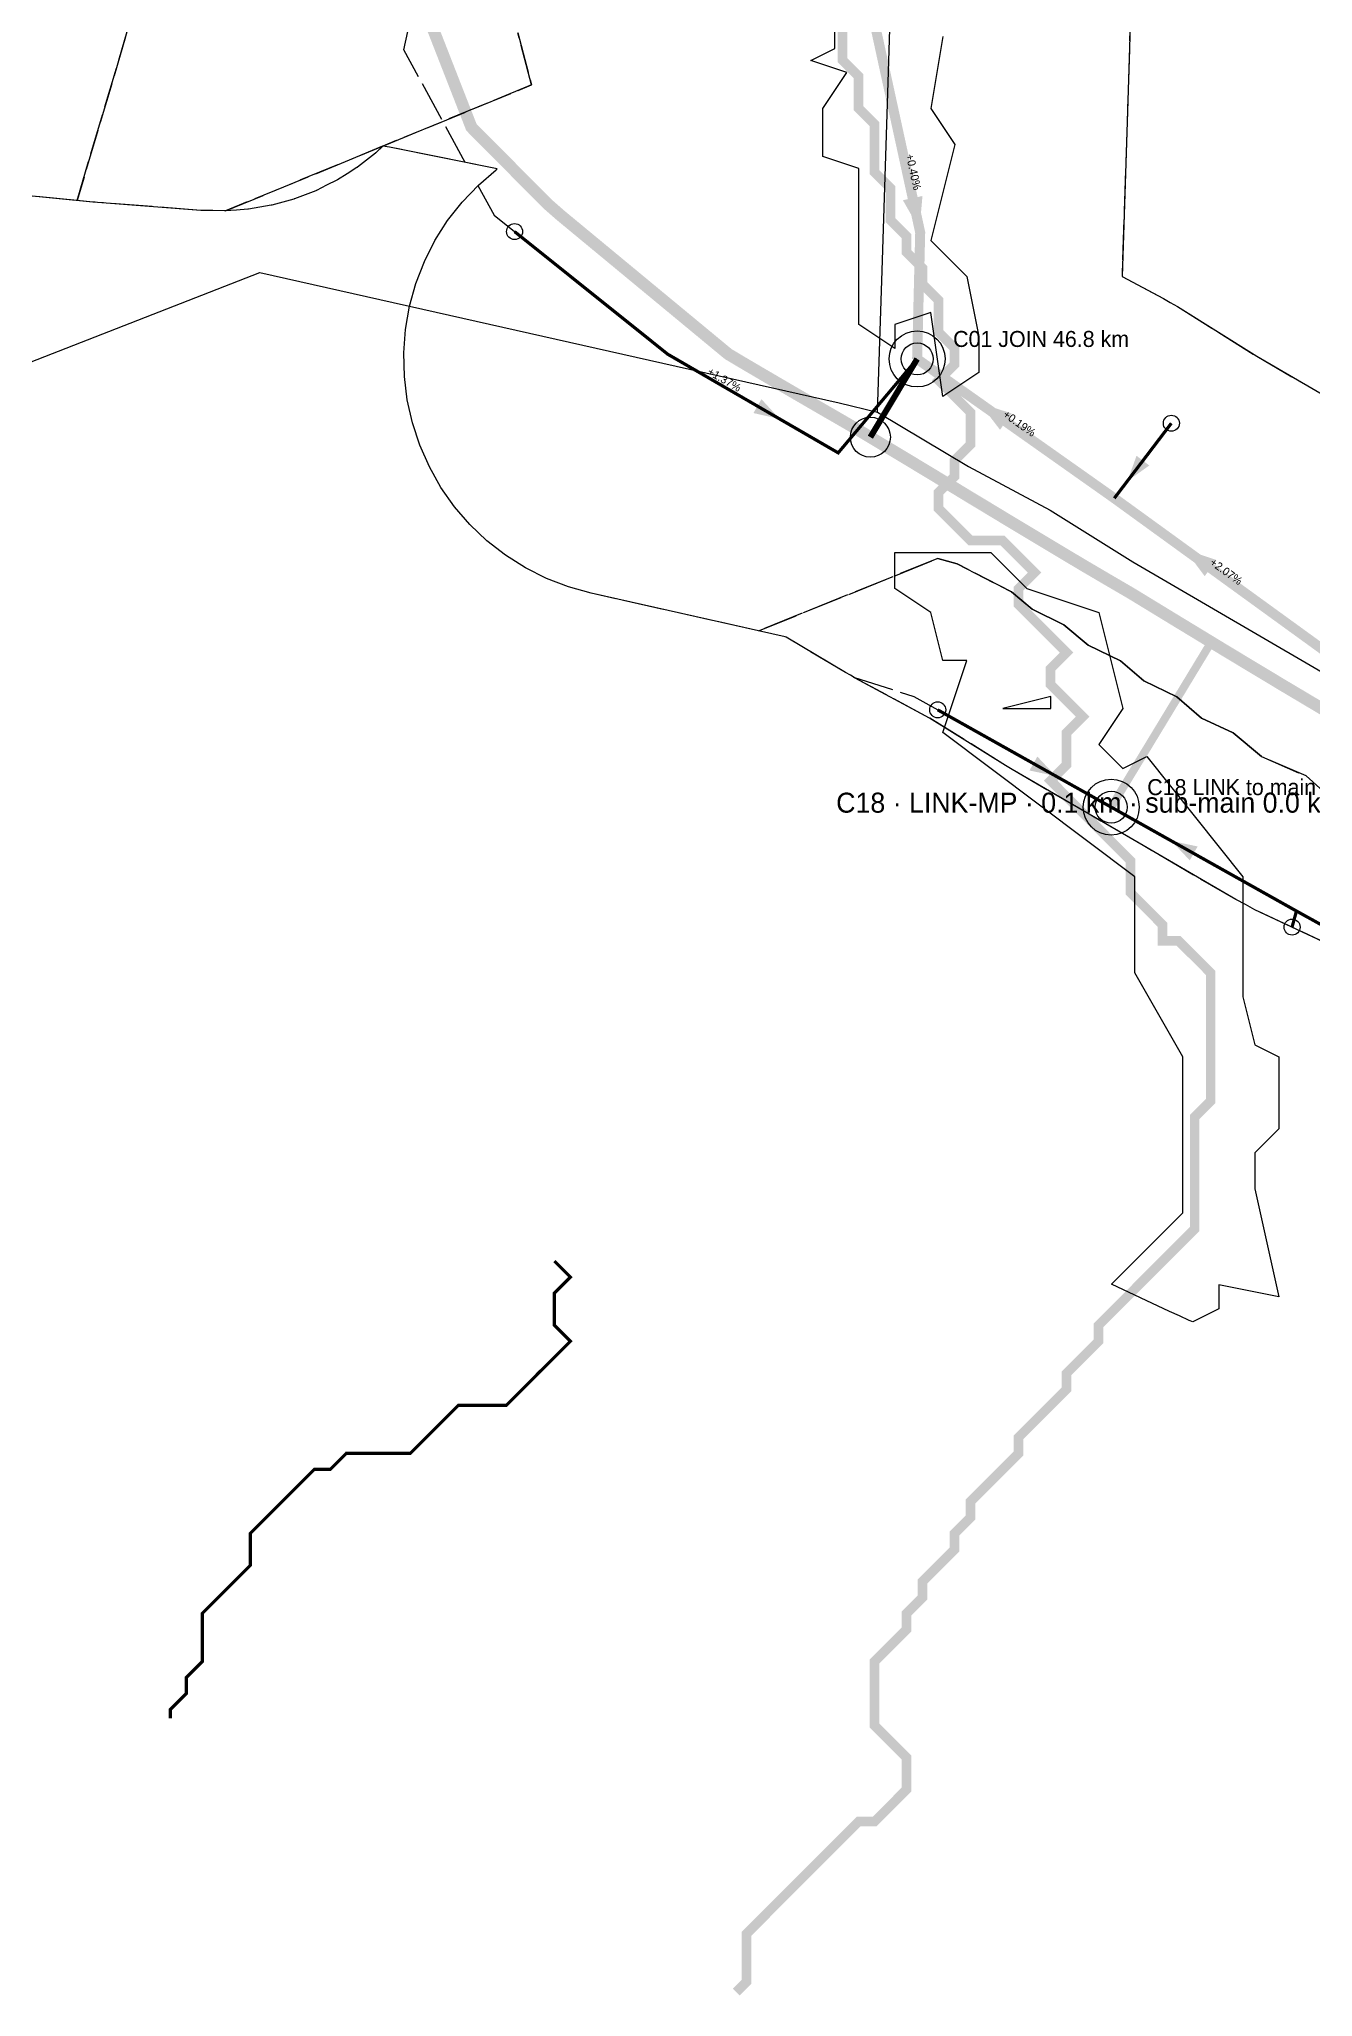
# Model space of a CAD drawing. Header units: metres. Extents: x 440276 to 476894, y 2561381 to 2578972.
# Drawn here: x 450355.4 to 450673.8, y 2567069.3 to 2567558.5 of the extents above; entities that cross this region are included whole.
import ezdxf
from ezdxf.enums import TextEntityAlignment as Align

# ---------------------------------------------------------------- set-up
doc = ezdxf.new("R2010")
doc.units = ezdxf.units.M
doc.header["$LTSCALE"] = 8
doc.linetypes.add('DASHED', pattern=[1.524, 1.27, -0.254])
for name, color, linetype in [('A_ARROWS', 7, 'Continuous'), ('A_BUILT_2006', 252, 'Continuous'), ('A_CATCH_LABEL', 7, 'Continuous'), ('A_CATCHMENTS', 7, 'Continuous'), ('A_DIRECT_LINK', 6, 'Continuous'), ('A_ENVELOPE', 3, 'Continuous'), ('A_GRADIENT', 8, 'Continuous'), ('A_HEAD_GAP', 8, 'Continuous'), ('A_HEADS', 8, 'Continuous'), ('A_JOIN_LINK', 6, 'Continuous'), ('A_LATERAL', 7, 'Continuous'), ('A_MAIN_PIPE', 5, 'Continuous'), ('A_OUTLET_LABEL', 7, 'Continuous'), ('A_OUTLETS', 7, 'Continuous'), ('A_STREAMS', 5, 'Continuous'), ('A_SUBMAIN', 7, 'Continuous'), ('A_WADI', 4, 'Continuous')]:
    doc.layers.add(name, color=color, linetype=linetype)

msp = doc.modelspace()

# ---------------------------------------------------------------- linework, layer by layer
at = {"layer": 'A_ARROWS', "color": 1}
for points in [[(450575.5, 2567511), (450571.35, 2567518.28), (450576.24, 2567519.35)], [(450540.52, 2567463.63), (450533.98, 2567465.1), (450535.98, 2567468.57)], [(450590.53, 2567467.58), (450598.51, 2567465.01), (450595.63, 2567460.92)], [(450627.48, 2567448.12), (450629.76, 2567454.43), (450632.95, 2567452)], [(450641.79, 2567431.06), (450649.73, 2567428.39), (450646.8, 2567424.34)]]:
    msp.add_solid(points, dxfattribs=at)
at = {"layer": 'A_ARROWS', "color": 3}
for points in [[(450609.56, 2567374.39), (450603, 2567375.78), (450604.96, 2567379.27)], [(450638.47, 2567358.19), (450645.03, 2567356.8), (450643.07, 2567353.32)]]:
    msp.add_solid(points, dxfattribs=at)
at = {"layer": 'A_BUILT_2006', "color": 252}
for points in [[(448909.88, 2567734.52), (449242.47, 2567681.75), (449797.56, 2567563.21), (450151.84, 2567525.63), (450277.59, 2567501.59), (450351.46, 2567477.13), (450410.56, 2567500.21), (450555.37, 2567467.62), (450565.02, 2567465.34)], [(450567.41, 2567539.8), (450568.77, 2567582.35)], [(450566.16, 2567500.71), (450567.41, 2567539.8)], [(450565.02, 2567465.34), (450566.16, 2567500.71)], [(450565.02, 2567465.34), (450587.75, 2567451.76)], [(450587.75, 2567451.76), (450608.13, 2567440.84)], [(450608.13, 2567440.84), (450628.82, 2567427.9)], [(450628.82, 2567427.9), (450648.03, 2567416.74)], [(450648.03, 2567416.74), (450661.59, 2567408.87)], [(450661.59, 2567408.87), (450684.78, 2567395.35)]]:
    msp.add_lwpolyline(points, dxfattribs=at)
at = {"layer": 'A_CATCHMENTS', "color": 3, "linetype": 'DASHED'}
for points in [[(450383.97, 2567582.47), (450364.88, 2567518.21), (450341.8, 2567520.45)], [(450680.37, 2567331.16), (450659.34, 2567341), (450656.96, 2567342.27), (450654.56, 2567343.51), (450631.41, 2567357.01), (450617.89, 2567364.86), (450598.68, 2567376.02), (450597.85, 2567376.56), (450596.99, 2567377.04), (450578.03, 2567388.9), (450559.43, 2567398.86), (450558.22, 2567399.59), (450556.98, 2567400.25), (450542.19, 2567409.09), (450541.87, 2567409.16), (450535.22, 2567410.66), (450580.1, 2567428.77), (450584.93, 2567427.43), (450598.46, 2567420.43), (450603.65, 2567416.1), (450611.61, 2567412.22), (450617.63, 2567407.14), (450625.72, 2567403.22), (450631.62, 2567398.17), (450639.82, 2567394.21), (450646.03, 2567388.84), (450653.93, 2567385.22), (450660.96, 2567379.27), (450672.15, 2567374.42), (450676.39, 2567370.62)]]:
    msp.add_lwpolyline(points, dxfattribs=at)
at = {"layer": 'A_CATCHMENTS', "color": 2, "linetype": 'DASHED'}
msp.add_lwpolyline([(450475.05, 2567560.14), (450478.51, 2567547.1), (450441.35, 2567531.81), (450441.31, 2567531.81), (450441.26, 2567531.77), (450402.02, 2567515.62), (450401.88, 2567515.6), (450401.79, 2567515.61), (450401.7, 2567515.6), (450398.84, 2567515.68), (450395.99, 2567515.75), (450395.9, 2567515.76), (450395.81, 2567515.76), (450370, 2567517.73), (450369.39, 2567517.81), (450368.78, 2567517.83), (450364.88, 2567518.21), (450383.97, 2567582.47)], dxfattribs=at)
at = {"layer": 'A_CATCHMENTS', "color": 1, "linetype": 'DASHED'}
for points in [[(450628.74, 2567580.43), (450627.38, 2567537.88), (450627.38, 2567537.88), (450626.14, 2567499.26), (450636.46, 2567493.73), (450638.19, 2567492.69), (450639.96, 2567491.71), (450659.81, 2567479.29), (450678.17, 2567468.62)], [(450676.39, 2567370.62), (450672.15, 2567374.42), (450660.96, 2567379.27), (450653.93, 2567385.22), (450646.03, 2567388.84), (450639.82, 2567394.21), (450631.62, 2567398.17), (450625.72, 2567403.22), (450617.63, 2567407.14), (450611.61, 2567412.22), (450603.65, 2567416.1), (450598.46, 2567420.43), (450584.93, 2567427.43), (450580.1, 2567428.77), (450535.22, 2567410.66), (450493.39, 2567420.07), (450487.71, 2567421.64), (450482.22, 2567423.77), (450476.96, 2567426.42), (450471.99, 2567429.57), (450467.35, 2567433.19), (450463.08, 2567437.25), (450459.24, 2567441.71), (450455.85, 2567446.53), (450452.95, 2567451.65), (450450.57, 2567457.04), (450448.72, 2567462.63), (450447.44, 2567468.38), (450446.72, 2567474.22), (450446.58, 2567480.11), (450447.01, 2567485.98), (450448.02, 2567491.78), (450449.59, 2567497.45), (450451.71, 2567502.95), (450454.36, 2567508.2), (450457.52, 2567513.18), (450461.14, 2567517.82), (450465.2, 2567522.08), (450469.66, 2567525.92), (450469.92, 2567526.1), (450442.99, 2567531.58), (450441.35, 2567531.81), (450478.51, 2567547.1), (450475.05, 2567560.14)]]:
    msp.add_lwpolyline(points, dxfattribs=at)
msp.add_lwpolyline([(450441.26, 2567531.77), (450439.59, 2567530.17), (450439.52, 2567530.12), (450439.45, 2567530.06), (450437.2, 2567528.3), (450434.95, 2567526.55), (450434.87, 2567526.5), (450434.8, 2567526.44), (450432.38, 2567524.92), (450429.97, 2567523.39), (450429.89, 2567523.35), (450429.82, 2567523.31), (450427.26, 2567522.03), (450424.71, 2567520.75), (450424.63, 2567520.71), (450424.55, 2567520.67), (450421.88, 2567519.65), (450419.22, 2567518.62), (450419.14, 2567518.6), (450419.05, 2567518.57), (450416.3, 2567517.81), (450413.55, 2567517.05), (450413.46, 2567517.03), (450413.37, 2567517.01), (450410.56, 2567516.53), (450407.75, 2567516.04), (450407.66, 2567516.03), (450407.57, 2567516.02), (450404.72, 2567515.82), (450402.02, 2567515.62), (450441.26, 2567531.77)], close=True, dxfattribs=at)
at = {"layer": 'A_DIRECT_LINK', "color": 6, "linetype": 'DASHED', "const_width": 2}
msp.add_lwpolyline([(450623.43, 2567366.62), (450648.43, 2567407.86)], dxfattribs=at)
at = {"layer": 'A_ENVELOPE', "color": 3}
for points in [[(450628.74, 2567580.43), (450627.38, 2567537.88), (450627.38, 2567537.88), (450626.14, 2567499.26), (450636.46, 2567493.73), (450638.19, 2567492.69), (450639.96, 2567491.71), (450659.81, 2567479.29), (450678.17, 2567468.62)], [(450680.37, 2567331.16), (450659.34, 2567341), (450656.96, 2567342.27), (450654.56, 2567343.51), (450631.41, 2567357.01), (450617.89, 2567364.86), (450598.68, 2567376.02), (450597.85, 2567376.56), (450596.99, 2567377.04), (450578.03, 2567388.9), (450559.43, 2567398.86), (450558.22, 2567399.59), (450556.98, 2567400.25), (450542.19, 2567409.09), (450541.87, 2567409.16), (450493.39, 2567420.07), (450487.71, 2567421.64), (450482.22, 2567423.77), (450476.96, 2567426.42), (450471.99, 2567429.57), (450467.35, 2567433.19), (450463.08, 2567437.25), (450459.24, 2567441.71), (450455.85, 2567446.53), (450452.95, 2567451.65), (450450.57, 2567457.04), (450448.72, 2567462.63), (450447.44, 2567468.38), (450446.72, 2567474.22), (450446.58, 2567480.11), (450447.01, 2567485.98), (450448.02, 2567491.78), (450449.59, 2567497.45), (450451.71, 2567502.95), (450454.36, 2567508.2), (450457.52, 2567513.18), (450461.14, 2567517.82), (450465.2, 2567522.08), (450469.66, 2567525.92), (450469.92, 2567526.1), (450442.99, 2567531.58), (450441.31, 2567531.81), (450439.59, 2567530.17), (450439.52, 2567530.12), (450439.45, 2567530.06), (450437.2, 2567528.3), (450434.95, 2567526.55), (450434.87, 2567526.5), (450434.8, 2567526.44), (450432.38, 2567524.92), (450429.97, 2567523.39), (450429.89, 2567523.35), (450429.82, 2567523.31), (450427.26, 2567522.03), (450424.71, 2567520.75), (450424.63, 2567520.71), (450424.55, 2567520.67), (450421.88, 2567519.65), (450419.22, 2567518.62), (450419.14, 2567518.6), (450419.05, 2567518.57), (450416.3, 2567517.81), (450413.55, 2567517.05), (450413.46, 2567517.03), (450413.37, 2567517.01), (450410.56, 2567516.53), (450407.75, 2567516.04), (450407.66, 2567516.03), (450407.57, 2567516.02), (450404.72, 2567515.82), (450401.88, 2567515.6), (450401.79, 2567515.61), (450401.7, 2567515.6), (450398.84, 2567515.68), (450395.99, 2567515.75), (450395.9, 2567515.76), (450395.81, 2567515.76), (450370, 2567517.73), (450369.39, 2567517.81), (450368.78, 2567517.83), (450341.8, 2567520.45)]]:
    msp.add_lwpolyline(points, dxfattribs=at)
at = {"layer": 'A_HEAD_GAP', "color": 8, "linetype": 'DASHED'}
for points in [[(450461.92, 2567527.73), (450446.55, 2567555.85), (450449.68, 2567570.15)], [(450465.08, 2567521.95), (450469.13, 2567514.53), (450474.26, 2567510.44)], [(450559.03, 2567399.11), (450574.05, 2567394.3), (450580.04, 2567390.94)]]:
    msp.add_lwpolyline(points, dxfattribs=at)
at = {"layer": 'A_HEADS', "color": 1}
for centre in [(450474.26, 2567510.44), (450638.46, 2567462.55)]:
    msp.add_circle(centre, 2, dxfattribs=at)
at = {"layer": 'A_HEADS', "color": 3}
for centre in [(450580.04, 2567390.94), (450668.64, 2567336.65)]:
    msp.add_circle(centre, 2, dxfattribs=at)
at = {"layer": 'A_JOIN_LINK', "color": 6, "const_width": 1.5}
msp.add_lwpolyline([(450574.9, 2567478.62), (450563.21, 2567459.07)], dxfattribs=at)
at = {"layer": 'A_JOIN_LINK', "color": 6}
msp.add_circle((450563.21, 2567459.07), 5, dxfattribs=at)
at = {"layer": 'A_LATERAL', "color": 1, "const_width": 0.8}
for points in [[(450474.26, 2567510.44), (450512.56, 2567479.8), (450555.17, 2567455.16), (450574.9, 2567478.62)], [(450638.46, 2567462.55), (450624.2, 2567443.81)]]:
    msp.add_lwpolyline(points, dxfattribs=at)
at = {"layer": 'A_LATERAL', "color": 3, "const_width": 0.8}
for points in [[(450580.04, 2567390.94), (450623.43, 2567366.62)], [(450669.74, 2567340.66), (450623.43, 2567366.62)], [(450703.27, 2567322.13), (450669.74, 2567340.66)]]:
    msp.add_lwpolyline(points, dxfattribs=at)
at = {"layer": 'A_LATERAL', "color": 3, "linetype": 'DASHED', "const_width": 0.8}
msp.add_lwpolyline([(450668.64, 2567336.65), (450669.74, 2567340.66)], dxfattribs=at)
at = {"layer": 'A_MAIN_PIPE', "color": 5, "const_width": 3}
msp.add_lwpolyline([(450681.71, 2567387.94), (450674.1, 2567392.45), (450666.5, 2567396.97), (450658.91, 2567401.53), (450651.33, 2567406.1), (450643.76, 2567410.7), (450639.72, 2567413.15), (450628.47, 2567420.01), (450624.9, 2567422.09), (450621.48, 2567424.09), (450618.08, 2567426.09), (450616.93, 2567426.76), (450615.79, 2567427.44), (450611.32, 2567430.1), (450607.75, 2567432.24), (450604.53, 2567434.17), (450601.12, 2567436.22), (450597.74, 2567438.25), (450594.32, 2567440.32), (450590.92, 2567442.37), (450587.96, 2567444.15), (450584.13, 2567446.48), (450580.71, 2567448.55), (450578.54, 2567449.86), (450573.86, 2567452.68), (450570.43, 2567454.74), (450567, 2567456.79), (450563.58, 2567458.84), (450560.08, 2567460.94), (450559.74, 2567461.13), (450554.21, 2567464.34), (450552.05, 2567465.58), (450544.38, 2567470.03), (450536.74, 2567474.49), (450531.83, 2567477.37), (450527.69, 2567479.83), (450512.08, 2567492.74), (450485.73, 2567514.53), (450482.44, 2567517.41), (450463.46, 2567536.53), (450453.06, 2567563.14)], dxfattribs=at)
at = {"layer": 'A_OUTLETS', "color": 5}
for radius in [7, 4]:
    msp.add_circle((450574.9, 2567478.62), radius, dxfattribs=at)
at = {"layer": 'A_OUTLETS', "color": 6}
for radius in [7, 4]:
    msp.add_circle((450623.43, 2567366.62), radius, dxfattribs=at)
at = {"layer": 'A_STREAMS', "color": 5}
for points, const_width in [([(450556.25, 2567561.31), (450556.25, 2567557.31), (450556.25, 2567553.31), (450560.25, 2567549.31), (450560.25, 2567545.31), (450560.25, 2567541.31), (450564.25, 2567537.3), (450564.25, 2567533.3), (450564.25, 2567529.3), (450564.25, 2567525.3), (450568.25, 2567521.3), (450568.25, 2567517.3), (450568.25, 2567513.29), (450572.25, 2567509.29), (450572.25, 2567505.29), (450576.26, 2567501.29), (450576.26, 2567497.29), (450580.26, 2567493.28), (450580.26, 2567489.28), (450580.26, 2567485.28), (450584.26, 2567481.28), (450584.26, 2567477.28), (450580.26, 2567473.28), (450584.26, 2567469.27), (450588.26, 2567465.27), (450588.26, 2567461.27), (450588.26, 2567457.27), (450584.26, 2567453.27), (450584.26, 2567449.26), (450580.26, 2567445.26), (450580.26, 2567441.26), (450584.26, 2567437.26), (450588.26, 2567433.26), (450592.26, 2567433.26), (450596.27, 2567433.26), (450600.27, 2567429.26), (450604.27, 2567425.25), (450600.27, 2567421.25), (450600.27, 2567417.25), (450604.27, 2567413.25), (450608.27, 2567409.25), (450612.27, 2567405.25), (450608.27, 2567401.24), (450608.27, 2567397.24), (450612.27, 2567393.24), (450616.27, 2567389.24), (450612.27, 2567385.24), (450612.27, 2567381.23), (450612.27, 2567377.23), (450608.27, 2567373.23), (450612.27, 2567369.23), (450616.27, 2567365.23), (450620.28, 2567361.23), (450624.28, 2567357.22), (450628.28, 2567353.22), (450628.28, 2567349.22), (450628.28, 2567345.22), (450632.28, 2567341.22), (450636.28, 2567337.21), (450636.28, 2567333.21), (450640.28, 2567333.21), (450644.29, 2567329.21), (450648.29, 2567325.21), (450648.29, 2567321.21), (450648.29, 2567317.21), (450648.29, 2567313.2), (450648.29, 2567309.2), (450648.29, 2567305.2), (450648.29, 2567301.2), (450648.29, 2567297.2), (450648.29, 2567293.2), (450644.29, 2567289.19), (450644.29, 2567285.19), (450644.29, 2567281.19), (450644.29, 2567277.19), (450644.29, 2567273.19), (450644.29, 2567269.18), (450644.29, 2567265.18), (450644.29, 2567261.18), (450640.28, 2567257.18), (450636.28, 2567253.18), (450632.28, 2567249.18), (450628.28, 2567245.17), (450624.28, 2567241.17), (450620.28, 2567237.17), (450620.28, 2567233.17), (450616.27, 2567229.17), (450612.27, 2567225.17), (450612.27, 2567221.16), (450608.27, 2567217.16), (450604.27, 2567213.16), (450600.27, 2567209.16), (450600.27, 2567205.16), (450596.27, 2567201.15), (450592.26, 2567197.15), (450588.26, 2567193.15), (450588.26, 2567189.15), (450584.26, 2567185.15), (450584.26, 2567181.15), (450580.26, 2567177.14), (450576.26, 2567173.14), (450576.26, 2567169.14), (450572.25, 2567165.14), (450572.25, 2567161.14), (450568.25, 2567157.13), (450564.25, 2567153.13), (450564.25, 2567149.13), (450564.25, 2567145.13), (450564.25, 2567141.13), (450564.25, 2567137.13), (450568.25, 2567133.12), (450572.25, 2567129.12), (450572.25, 2567125.12), (450572.25, 2567121.12), (450568.25, 2567117.12), (450564.25, 2567113.12), (450560.25, 2567113.12), (450556.25, 2567109.11), (450552.25, 2567105.11), (450548.24, 2567101.11), (450544.24, 2567097.11), (450540.24, 2567093.11), (450536.24, 2567089.1), (450532.24, 2567085.1), (450532.24, 2567081.1), (450532.24, 2567077.1), (450532.24, 2567073.1), (450529.67, 2567070.53)], 2.4), ([(450484.22, 2567253.18), (450488.22, 2567249.18), (450484.22, 2567245.17), (450484.22, 2567241.17), (450484.22, 2567237.17), (450488.22, 2567233.17), (450484.22, 2567229.17), (450480.21, 2567225.17), (450476.21, 2567221.16), (450472.21, 2567217.16), (450468.21, 2567217.16), (450464.21, 2567217.16), (450460.21, 2567217.16), (450456.2, 2567213.16), (450452.2, 2567209.16), (450448.2, 2567205.16), (450444.2, 2567205.16), (450440.2, 2567205.16), (450436.2, 2567205.16), (450432.19, 2567205.16), (450428.19, 2567201.15), (450424.19, 2567201.15), (450420.19, 2567197.15), (450416.19, 2567193.15), (450412.18, 2567189.15), (450408.18, 2567185.15), (450408.18, 2567181.15), (450408.18, 2567177.14), (450404.18, 2567173.14), (450400.18, 2567169.14), (450396.18, 2567165.14), (450396.18, 2567161.14), (450396.18, 2567157.13), (450396.18, 2567153.13), (450392.18, 2567149.13), (450392.18, 2567145.13), (450388.17, 2567141.13), (450388.17, 2567138.96)], 0.8)]:
    msp.add_lwpolyline(points, dxfattribs=dict(at, const_width=const_width))
at = {"layer": 'A_SUBMAIN', "color": 1, "linetype": 'DASHED', "const_width": 2.5}
for points in [[(450562.49, 2567570.71), (450575.67, 2567510.23), (450574.9, 2567478.62)], [(450624.2, 2567443.81), (450574.9, 2567478.62)]]:
    msp.add_lwpolyline(points, dxfattribs=at)
at = {"layer": 'A_SUBMAIN', "color": 1, "const_width": 2.5}
msp.add_lwpolyline([(450678.29, 2567404.6), (450624.2, 2567443.81)], dxfattribs=at)
at = {"layer": 'A_WADI', "color": 4}
msp.add_lwpolyline([(450581.31, 2567559.24), (450578.31, 2567541.24), (450584.31, 2567532.24), (450578.31, 2567508.24), (450587.31, 2567499.24), (450590.31, 2567484.24), (450590.31, 2567475.24), (450581.31, 2567469.24), (450578.31, 2567490.24), (450569.31, 2567487.24), (450569.31, 2567481.24), (450560.31, 2567487.24), (450560.31, 2567526.24), (450551.31, 2567529.24), (450551.31, 2567541.24), (450557.31, 2567550.24), (450548.31, 2567553.24), (450554.31, 2567556.24), (450554.31, 2567565.24)], dxfattribs=at)
for points in [[(450641.31, 2567265.24), (450641.31, 2567304.24), (450629.31, 2567325.24), (450629.31, 2567349.24), (450581.31, 2567385.24), (450587.31, 2567403.24), (450581.31, 2567403.24), (450578.31, 2567415.24), (450569.31, 2567421.24), (450569.31, 2567430.24), (450593.31, 2567430.24), (450602.31, 2567421.24), (450620.31, 2567415.24), (450626.31, 2567391.24), (450620.31, 2567382.24), (450626.31, 2567376.24), (450632.31, 2567379.24), (450656.31, 2567349.24), (450656.31, 2567319.24), (450659.31, 2567307.24), (450665.31, 2567304.24), (450665.31, 2567286.24), (450659.31, 2567280.24), (450659.31, 2567271.24), (450665.31, 2567244.24), (450650.31, 2567247.24), (450650.31, 2567241.24), (450643.82, 2567237.99), (450642.94, 2567238.37), (450640.47, 2567239.5), (450637.98, 2567240.59), (450623.46, 2567247.39), (450641.31, 2567265.24)], [(450608.31, 2567391.24), (450608.31, 2567394.24), (450596.31, 2567391.24), (450608.31, 2567391.24)]]:
    msp.add_lwpolyline(points, close=True, dxfattribs=at)

# ---------------------------------------------------------------- texts
at = {"layer": 'A_CATCH_LABEL', "color": 3}
msp.add_text('C18 · LINK-MP · 0.1 km · sub-main 0.0 km · 4 pipes · 0.01 km²', height=5, dxfattribs=at).set_placement((450647.74, 2567367.74), align=Align.MIDDLE_CENTER)
at = {"layer": 'A_GRADIENT', "color": 1}
for s, rotation, p in [('+0.40%', -77.7125, (450572.45, 2567525.02)), ('+1.37%', -30.0357, (450525.9, 2567472.09)), ('+0.19%', 324.7782, (450599.55, 2567461.22)), ('+2.07%', 324.0632, (450651.25, 2567424.21))]:
    msp.add_text(s, height=2, rotation=rotation, dxfattribs=at).set_placement(p, align=Align.BOTTOM_CENTER)
at = {"layer": 'A_OUTLET_LABEL', "color": 5}
msp.add_text('C01 JOIN 46.8 km', height=4, dxfattribs=at).set_placement((450583.9, 2567481.62))
at = {"layer": 'A_OUTLET_LABEL', "color": 6}
msp.add_text('C18 LINK to main pipe by gravity 0.1 km | to main pipe invert +2.1 m over 0.05 km | to STP +28.0 m over 7.42 km', height=4, dxfattribs=at).set_placement((450632.43, 2567369.62))

doc.saveas('drawing.dxf')
